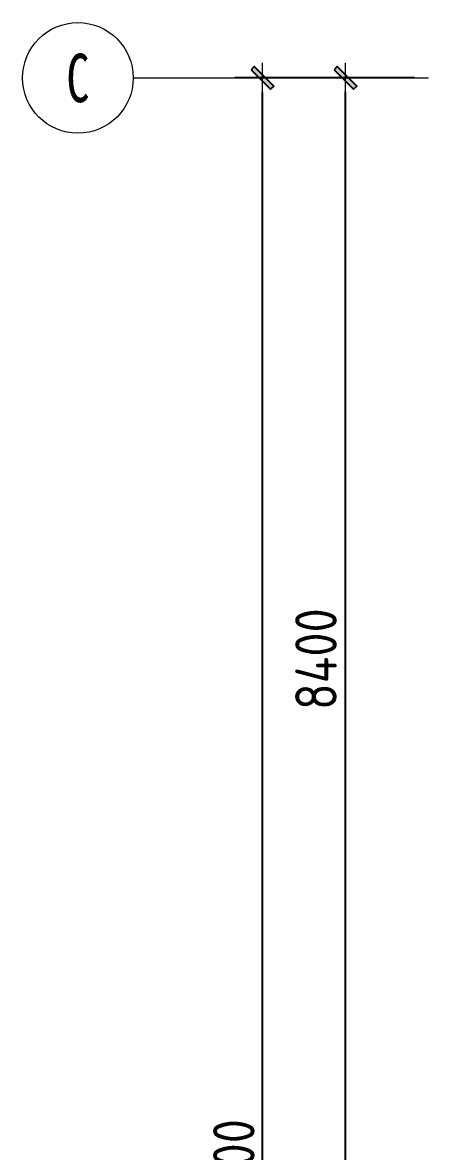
# Model space of a CAD drawing. Header units: millimetres. Extents: x 33621 to 401573, y -91663 to 133135.
# Drawn here: x 162981 to 165915, y -50768 to -42611 of the extents above; entities that cross this region are included whole.
import ezdxf
from ezdxf.enums import TextEntityAlignment as Align

# ---------------------------------------------------------------- set-up
doc = ezdxf.new("R2010")
doc.units = ezdxf.units.MM
doc.header["$LTSCALE"] = 10
doc.layers.get('0').update_dxf_attribs({"color": 253})
doc.layers.get('Defpoints').update_dxf_attribs({"color": 250})
doc.layers.add('AXIS【轴号】', color=253, linetype='Continuous', lineweight=0)
doc.layers.add('Dim【尺寸标注】', color=253, linetype='Continuous')
doc.layers.add('PUB_DIM', color=253, linetype='Continuous')
doc.styles.add('CCD_DIM', font='ARCHS.SHX')
doc.styles.add('宋体', font='', dxfattribs={"width": 0.7})
doc.styles.get('宋体').set_extended_font_data('SimSun')
doc.dimstyles.new('ZL_1：100', dxfattribs={"dimtxt": 3, "dimasz": 1, "dimexe": 2, "dimexo": 2, "dimgap": 0.6, "dimtad": 1, "dimdec": 0, "dimrnd": 5, "dimdsep": 46, "dimtxsty": 'CCD_DIM', "dimblk": 'WS-cj', "dimblk1": 'WS-cj', "dimblk2": 'WS-cj', "dimcen": 1, "dimclrd": 44, "dimclre": 44, "dimclrt": 2, "dimadec": 0, "dimazin": 2, "dimtfac": 1, "dimtdec": 0, "dimtix": 1, "dimtmove": 2, "dimatfit": 3, "dimldrblk": 'hl_arrow2', "dimfxl": 5, "dimfxlon": 1, "dimarcsym": 0})

# ---------------------------------------------------------------- blocks, each defined once
blk = doc.blocks.new('hl_Axis-A1')
at = {"color": 150, "ltscale": 2}
blk.add_line((21.333, 0), (0, 0), dxfattribs=at)
at = {"color": 150}
blk.add_circle((25.333, 0), 4, dxfattribs=at)
at = {"color": 50, "style": '宋体', "width": 0.7}
blk.add_attdef('轴号', text='', height=3.5, dxfattribs=at).set_placement((25.333, 0), align=Align.MIDDLE_CENTER)
blk = doc.blocks.new('WS-cj')
blk.add_hatch(color=2).paths.add_polyline_path([(0.588, 0.818), (-0.818, -0.588), (-0.588, -0.818), (0.818, 0.588)])
at = {"color": 2, "linetype": 'ByBlock', "lineweight": 0}
for p, q in [((-1.1, 0), (0, 0)), ((0, 0), (1.1, 0))]:
    blk.add_line(p, q, dxfattribs=at)
at = {"color": 2}
blk.add_lwpolyline([(0.588, 0.818), (-0.818, -0.588), (-0.588, -0.818), (0.818, 0.588)], close=True, dxfattribs=at)
blk = doc.blocks.new('*D254')
at = {"layer": 'Defpoints', "color": 0, "transparency": 16777216}
for p in [(-47204.4, -400), (-46604.4, -400), (-46604.4, -8800)]:
    blk.add_point(p, dxfattribs=at)
at = {"layer": 'Dim【尺寸标注】', "color": 44, "lineweight": -2, "transparency": 16777216}
for p, q in [((-46704.4, -400), (-47404.4, -400)), ((-47204.4, -8700), (-47204.4, -500)), ((-46704.4, -8800), (-47404.4, -8800))]:
    blk.add_line(p, q, dxfattribs=at)
at = {"layer": 'Dim【尺寸标注】', "color": 44, "lineweight": -2, "transparency": 16777216, "xscale": 100, "yscale": 100, "zscale": 100}
for p, rotation in [((-47204.4, -400), 90), ((-47204.4, -8800), 270)]:
    blk.add_blockref('WS-cj', p, dxfattribs=dict(at, rotation=rotation))
at = {"layer": 'Dim【尺寸标注】', "color": 2, "transparency": 16777216, "insert": (-47416.9, -4600), "char_height": 300, "attachment_point": 5, "rotation": 90, "style": 'CCD_DIM'}
blk.add_mtext('8400', dxfattribs=at)
blk = doc.blocks.new('hl_arrow2')
at = {"color": 2}
blk.add_line((-0.2, 0), (-1, 0), dxfattribs=at)
blk.add_lwpolyline([(-0.2, 0), (-0.9, -0.7), (-0.7, -0.9), (0, 0), (-0.7, 0.9), (-0.9, 0.7)], close=True, dxfattribs=at)
blk = doc.blocks.new('*D256')
at = {"layer": 'Defpoints', "color": 0, "transparency": 16777216}
for p in [(-47804.4, -400), (-46604.4, -400), (-46604.4, -16300)]:
    blk.add_point(p, dxfattribs=at)
at = {"layer": 'Dim【尺寸标注】', "color": 44, "lineweight": -2, "transparency": 16777216}
for p, q in [((-47304.4, -400), (-48004.4, -400)), ((-47804.4, -16200), (-47804.4, -500)), ((-47304.4, -16300), (-48004.4, -16300))]:
    blk.add_line(p, q, dxfattribs=at)
at = {"layer": 'Dim【尺寸标注】', "color": 44, "lineweight": -2, "transparency": 16777216, "xscale": 100, "yscale": 100, "zscale": 100}
for p, rotation in [((-47804.4, -400), 90), ((-47804.4, -16300), 270)]:
    blk.add_blockref('WS-cj', p, dxfattribs=dict(at, rotation=rotation))
at = {"layer": 'Dim【尺寸标注】', "color": 2, "transparency": 16777216, "insert": (-48010.6, -8350), "char_height": 300, "attachment_point": 5, "rotation": 90, "style": 'CCD_DIM'}
blk.add_mtext('15900', dxfattribs=at)
blk = doc.blocks.new('ZL_061117299')
at = {"layer": 'AXIS【轴号】'}
ref = blk.add_blockref('hl_Axis-A1', (-46604.4, -400), dxfattribs=dict(at, xscale=100, yscale=100, zscale=100, rotation=179.9999999999999))
ref.add_attrib('轴号', 'C', dxfattribs={"layer": '0', "color": 2, "height": 350, "style": '宋体', "width": 0.7}).set_placement((-49137.7, -400), align=Align.MIDDLE_CENTER)
at = {"layer": 'Dim【尺寸标注】'}
for p1, distance, picture, middle in [((-46604.4, -16300), 1200, '*D256', (-48010.6, -8350)), ((-46604.4, -8800), 600, '*D254', (-47416.9, -4600))]:
    dim = blk.add_aligned_dim(p1=p1, p2=(-46604.4, -400), distance=distance, dimstyle='ZL_1：100', dxfattribs=at)
    dim.commit()
    dim.dimension.update_dxf_attribs({"geometry": picture, "text_midpoint": middle})

msp = doc.modelspace()

# ---------------------------------------------------------------- block references
at = {"layer": 'PUB_DIM'}
msp.add_blockref('ZL_061117299', (212519, -42610.6), dxfattribs=at)

doc.saveas('drawing.dxf')
